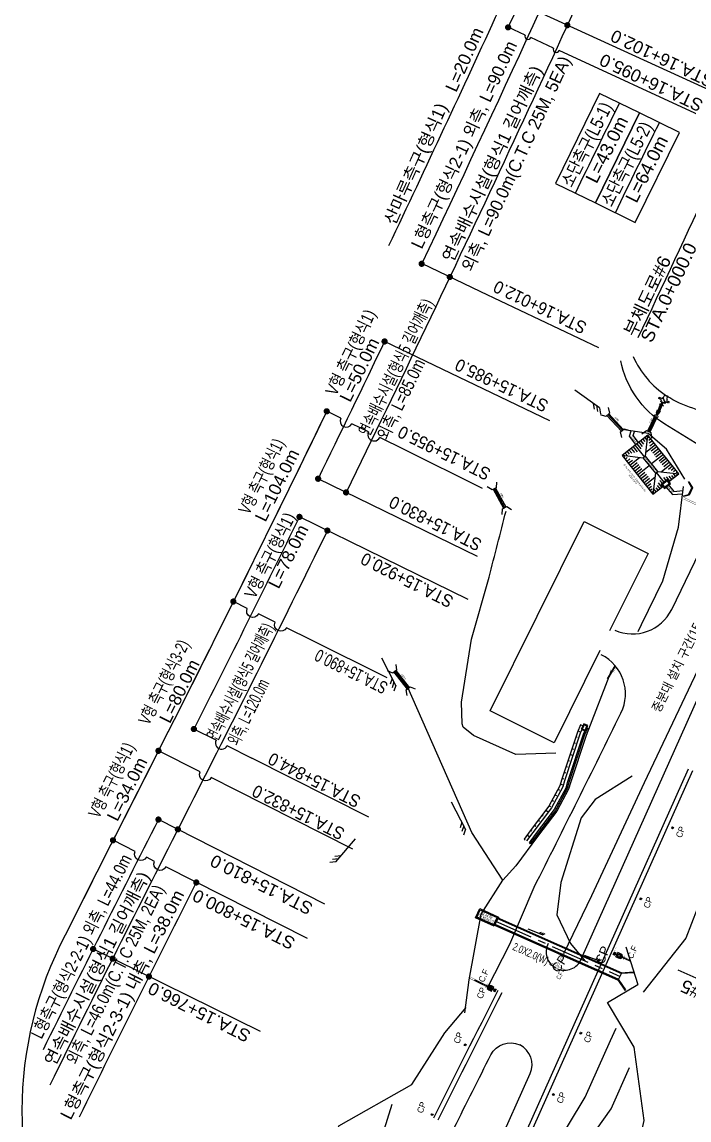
# Model space of a CAD drawing. Header units: millimetres. Extents: x 219390 to 221240, y 444648 to 450301.
# Drawn here: x 220434.7 to 220649.1, y 449002.2 to 449355.2 of the extents above; entities that cross this region are included whole.
import ezdxf
from ezdxf.enums import TextEntityAlignment as Align

# ---------------------------------------------------------------- set-up
doc = ezdxf.new("R2010")
doc.units = ezdxf.units.MM
for name, pattern in [('7', [20, 12.5, -2.5, 2.5, -2.5]), ('CONT', [0]), ('HIDDEN', [9.525, 6.35, -3.175])]:
    doc.linetypes.add(name, pattern=pattern)
for name, color, linetype in [('0.CC-DIMT 부체도로', 4, 'Continuous'), ('0.CC_DIML 부체도로', 1, 'Continuous'), ('[도면]U형 V형 측구', 4, 'Continuous'), ('[도면]노면측구', 5, 'Continuous'), ('[도면]배수구조물도수로+방수거+집수거', 30, 'Continuous'), ('[도면]산마루측구', 5, 'H-DICHB01'), ('[도면]선배수집수정', 4, 'Continuous'), ('[도면]소단측구', 5, 'Continuous'), ('[도면]수로암거', 30, 'Continuous'), ('[도면]연속배수시설', 152, 'Continuous'), ('[도면]제작집수정', 30, 'Continuous'), ('[도면]종배수관', 30, 'Continuous'), ('[도면]횡배수관', 30, 'Continuous'), ('CC-DIML_본선', 1, 'CONT'), ('CC-DIMT_본선', 3, 'CONT'), ('CD-BOXC-WALL', 4, 'Continuous'), ('CD-MISC-초기우수처리시설', 84, 'Continuous'), ('CD-SDLL-TYP7', 4, 'H-DICHL07'), ('CD-SDLV-TYP3-2', 4, 'H-DICHV032'), ('★비점오염설치점', 6, 'Continuous'), ('제목', 7, 'Continuous')]:
    doc.layers.add(name, color=color, linetype=linetype)
doc.layers.add('[도면]배수구조물 텍스트숨김', color=30, linetype='Continuous', plot=False)
doc.styles.add('Han_Romanstyle', font='Dotum.TTF')
doc.styles.get("Standard").update_dxf_attribs({"font": 'arial.ttf'})
doc.styles.add('돋움', font='Dotum.TTF')
doc.linetypes.add('E-WFLOW04', pattern='A,1.5,[32,kscals.shx,S=0.1,R=0,X=0,Y=0],0', length=1.5)
doc.linetypes.add('H-DICHB01', pattern='A,1e-05,[43,kscals.shx,S=0.1,R=0,X=0,Y=0],-0.666667,["B1",Standard,S=0.2,R=0,X=0,Y=-0.1],-0.383333', length=1.05001)
doc.linetypes.add('H-DICHB01R', pattern='A,1e-05,[43,kscals.shx,S=0.1,R=0,X=0,Y=0],-0.933333,["B1",Standard,S=0.2,R=180,X=0,Y=0.1],-0.116667', length=1.05001)
doc.linetypes.add('H-DICHD04', pattern='A,0.9,[32,kscals.shx,S=0.1,R=0,X=0,Y=0],-0.333333,["D4",Standard,S=0.2,R=0,X=0,Y=-0.1],-0.416667', length=1.65)
doc.linetypes.add('H-DICHL022', pattern='A,0.9,[32,kosdic.shx,S=0.1,R=0,X=0,Y=0],-0.333333,["L2-2",Standard,S=0.2,R=0,X=0,Y=-0.1],-0.816667', length=2.05)
doc.linetypes.add('H-DICHL023', pattern='A,0.9,[32,kosdic.shx,S=0.1,R=0,X=0,Y=0],-0.333333,["L2-3",Standard,S=0.2,R=0,X=0,Y=-0.1],-0.816667', length=2.05)
doc.linetypes.add('H-DICHL04', pattern='A,0.9,0,[32,KSCALS.SHX,S=0.1,R=0,X=0,Y=0],-0.333333,0,["L4",Standard,S=0.2,R=0,X=0,Y=-0.1],-0.416667', length=1.65)
doc.linetypes.add('H-DICHL05', pattern='A,0.9,[32,kscals.shx,S=0.1,R=0,X=0,Y=0],-0.333333,["L5",Standard,S=0.2,R=0,X=0,Y=-0.1],-0.416667', length=1.65)
doc.linetypes.add('H-DICHL05-1R', pattern='A,0.5,[32,kscals.shx,S=0.1,R=0,X=0,Y=0],-0.981691,["L5-1",Standard,S=0.2,R=180,X=0,Y=0.1],-0.1', length=1)
doc.linetypes.add('H-DICHL07', pattern='A,0.9,[32,kscals.shx,S=0.1,R=0,X=0,Y=0],-0.333333,["L7",Standard,S=0.2,R=0,X=0,Y=-0.1],-0.416667', length=1.65)
doc.linetypes.add('H-DICHL07R', pattern='A,0.9,0,[32,KSCALS.SHX,S=0.1,R=0,X=0,Y=0],-0.666667,0,["L7",Standard,S=0.2,R=180,X=0,Y=0.1],-0.083333', length=1.65)
doc.linetypes.add('H-DICHM08', pattern='A,0.9,[32,kosdic.shx,S=0.1,R=0,X=0,Y=0],-0.333333,["M8",Standard,S=0.2,R=0,X=0,Y=-0.1],-0.416667', length=1.65)
doc.linetypes.add('H-DICHS01', pattern='A,0.9,[32,kosdic.shx,S=0.1,R=0,X=0,Y=0],-0.35,["S1",Standard,S=0.2,R=0,X=0,Y=-0.1],-0.441746', length=1)
doc.linetypes.add('H-DICHS05', pattern='A,0.9,[32,kosdic.shx,S=0.1,R=0,X=0,Y=0],-0.35,["S5",Standard,S=0.2,R=0,X=0,Y=-0.1],-0.441746', length=1)
doc.linetypes.add('H-DICHU05', pattern='A,0.9,0,[32,KSCALS.SHX,S=0.1,R=0,X=0,Y=0],-0.333333,0,["U5",Standard,S=0.2,R=0,X=0,Y=-0.1],-0.416667', length=1.65)
doc.linetypes.add('H-DICHV01', pattern='A,0.9,[32,kscals.shx,S=0.1,R=360,X=0,Y=0],-0.333333,["V1",Standard,S=0.2,R=360,X=0,Y=-0.1],-0.416667', length=1.65)
doc.linetypes.add('H-DICHV01R', pattern='A,0.9,[32,kscals.shx,S=0.1,R=0,X=0,Y=0],-0.666667,["V1",Standard,S=0.2,R=180,X=0,Y=0.1],-0.083333', length=1.65)
doc.linetypes.add('H-DICHV032', pattern='A,0.9,[32,kosdic.shx,S=0.1,R=0,X=0,Y=0],-0.333333,["V3-2",Standard,S=0.2,R=0,X=0,Y=-0.1],-0.816667', length=2.05)

# ---------------------------------------------------------------- blocks, each defined once
blk = doc.blocks.new('A$C31C57068')
at = {"layer": '[도면]소단측구', "color": 4, "ltscale": 8}
blk.add_line((-0.661, -0.16), (0.813, 0.254), dxfattribs=at)
at = {"layer": '[도면]소단측구', "color": 4, "ltscale": 8, "flags": 128}
for points in [[(-0.469, -0.106), (-0.735, 0.044)], [(-0.276, -0.051), (-0.542, 0.098)], [(-0.661, -0.16), (-0.927, -0.01)]]:
    blk.add_lwpolyline(points, dxfattribs=at)
at = {"layer": '[도면]소단측구', "color": 4, "ltscale": 8}
blk.add_solid([(0.813, 0.254), (0.12, 0.06), (0.071, 0.233), (0.813, 0.254)], dxfattribs=at)
blk = doc.blocks.new('A$C4A554AB3')
at = {"layer": '[도면]선배수집수정', "color": 0, "const_width": 0.02}
blk.add_lwpolyline([(0.01, 0.01), (0.01, 0.7), (0.7, 0.7), (0.7, 0.01)], close=True, dxfattribs=at)
at = {"layer": '[도면]선배수집수정', "color": 0}
blk.add_lwpolyline([(0.13, 0.13), (0.13, 0.58), (0.58, 0.58), (0.58, 0.13)], close=True, dxfattribs=at)
blk = doc.blocks.new('A$C713B7148')
at = {"layer": 'CD-MISC-초기우수처리시설'}
for p, q in [((-7.95, 1.9), (-7.63, 1.9)), ((-7.95, 1.1), (-6.65, 1.1)), ((-7.95, 0.3), (-6.93, 0.3)), ((-7.2, 2.4), (-7.2, 1.9)), ((-6.4, 2.4), (-6.4, 1.5)), ((-5.6, 2.4), (-5.6, 1.1)), ((-4.8, 2.4), (-4.8, 0.7)), ((-4, 2.4), (-4, -1.55)), ((-3.2, 2.4), (-3.2, 0)), ((-2.4, 2.4), (-2.4, 0)), ((-1.6, 2.4), (-1.6, 0)), ((-0.8, 2.4), (-0.8, 0)), ((0, 2.4), (0, -2.4)), ((0.8, 2.4), (0.8, 0)), ((1.6, 2.4), (1.6, 0)), ((2.4, 2.4), (2.4, 0)), ((3.2, 2.4), (3.2, 0)), ((4, 2.4), (4, -1.55)), ((4.8, 2.4), (4.8, 0.7)), ((5.6, 2.4), (5.6, 1.1)), ((6.4, 2.4), (6.4, 1.5)), ((7.95, 1.1), (6.65, 1.1)), ((7.95, 0.3), (6.93, 0.3)), ((7.2, 2.4), (7.2, 1.9)), ((7.95, 1.9), (7.63, 1.9)), ((-7.95, -0.5), (-6.59, -0.5)), ((-7.95, -1.3), (-6.24, -1.3)), ((-7.15, -2.1), (-5.9, -2.1)), ((-7.15, -2.9), (-3.15, -2.9)), ((0, -8.2), (0, -3.4)), ((7.95, -2.9), (3.15, -2.9)), ((7.95, -2.1), (5.9, -2.1)), ((7.95, -1.3), (6.24, -1.3)), ((7.95, -0.5), (6.59, -0.5)), ((-7.95, -4.5), (-6.24, -4.5)), ((-7.95, -5.3), (-6.59, -5.3)), ((-7.95, -6.1), (-6.93, -6.1)), ((-7.95, -6.9), (-6.65, -6.9)), ((-7.15, -3.7), (-5.9, -3.7)), ((-5.6, -8.2), (-5.6, -6.9)), ((-4.8, -8.2), (-4.8, -6.5)), ((-4, -8.2), (-4, -4.25)), ((-3.2, -8.2), (-3.2, -5.8)), ((-2.4, -8.2), (-2.4, -5.8)), ((-1.6, -8.2), (-1.6, -5.8)), ((-0.8, -8.2), (-0.8, -5.8)), ((0.8, -8.2), (0.8, -5.8)), ((1.6, -8.2), (1.6, -5.8)), ((2.4, -8.2), (2.4, -5.8)), ((3.2, -8.2), (3.2, -5.8)), ((4, -8.2), (4, -4.25)), ((4.8, -8.2), (4.8, -6.5)), ((5.6, -8.2), (5.6, -6.9)), ((7.95, -3.7), (5.9, -3.7)), ((7.95, -4.5), (6.24, -4.5)), ((7.95, -5.3), (6.59, -5.3)), ((7.95, -6.9), (6.65, -6.9)), ((7.95, -6.1), (6.93, -6.1)), ((-7.95, -7.7), (-7.63, -7.7)), ((-7.2, -8.2), (-7.2, -7.7)), ((-6.4, -8.2), (-6.4, -7.3)), ((6.4, -8.2), (6.4, -7.3)), ((7.2, -8.2), (7.2, -7.7)), ((7.95, -7.7), (7.63, -7.7))]:
    blk.add_line(p, q, dxfattribs=at)
for points in [[(-7.95, 2.4), (-7.95, -1.65)], [(-7.95, -4.15), (-7.95, -8.2), (7.95, -8.2), (7.95, 2.4), (-7.95, 2.4)], [(-3.15, -2.4), (-7.95, 2.4)], [(3.15, -2.4), (7.95, 2.4)], [(-8.5, -1.9), (-8.5, -3.9), (-7.4, -3.9), (-7.4, -1.9), (-8.5, -1.9)], [(-3.15, -3.4), (-7.95, -8.2)], [(3.15, -3.4), (7.95, -8.2)]]:
    blk.add_lwpolyline(points, dxfattribs=at)
for points in [[(-8.75, -1.65), (-8.75, -4.15), (-7.15, -4.15), (-7.15, -1.65)], [(-3.15, -2.4), (-3.15, -3.4), (3.15, -3.4), (3.15, -2.4)]]:
    blk.add_lwpolyline(points, close=True, dxfattribs=at)
at = {"layer": 'CD-MISC-초기우수처리시설', "style": '돋움'}
blk.add_text('소규모저류지', height=0.7, dxfattribs=at).set_placement((0, -2.9), align=Align.MIDDLE_CENTER)
at = {"layer": '제목', "color": 1, "style": '돋움'}
for s, p in [('(유역면적 8,000 B:10.6 L:15.9, H1.6)', (-0.18, 3.45)), ('소규모저류지', (-0.18, 4.22))]:
    blk.add_text(s, height=0.5, dxfattribs=at).set_placement(p, align=Align.CENTER)
blk = doc.blocks.new('A$C14DC56A9')
at = {"layer": '[도면]배수구조물도수로+방수거+집수거', "color": 3}
for points in [[(0.75, 1.52), (0.44, 1.52), (0.44, 0.23), (0.09, 0.23), (0, 0.93), (0.02, 0.93), (0, 1.43), (0, 1.87), (0.44, 1.87), (0.75, 1.87)], [(0.75, 1.67), (0.29, 1.67), (0.29, 0.23)], [(0.44, 0.23), (0.56, 0)], [(0.75, 1.52), (1.06, 1.52), (1.06, 0.23), (1.41, 0.23), (1.51, 0.93), (1.49, 0.93), (1.51, 1.43), (1.51, 1.87), (1.06, 1.87), (0.75, 1.87)], [(0.75, 1.67), (1.21, 1.67), (1.21, 0.23)], [(1.06, 0.23), (0.95, 0)]]:
    blk.add_lwpolyline(points, dxfattribs=at)

msp = doc.modelspace()

# ---------------------------------------------------------------- linework, layer by layer
at = {"layer": '0.CC_DIML 부체도로', "color": 171}
msp.add_line((220645.53, 449050.5), (220677.49, 449036.22), dxfattribs=at)
at = {"layer": '0.CC_DIML 부체도로', "color": 171, "flags": 128}
msp.add_lwpolyline([(220679.34, 449354.34, -0.003977), (220632.67, 449253.6)], format="xyb", dxfattribs=at)
at = {"layer": '[도면]U형 V형 측구', "color": 4, "const_width": 0.02}
msp.add_lwpolyline([(220638.42, 449229.6), (220638.94, 449230.69), (220640.02, 449230.17), (220639.5, 449229.09)], close=True, dxfattribs=at)
at = {"layer": '[도면]U형 V형 측구', "color": 4}
msp.add_lwpolyline([(220638.62, 449229.67), (220639.01, 449230.49), (220639.82, 449230.1), (220639.43, 449229.29)], close=True, dxfattribs=at)
msp.add_lwpolyline([(220639.01, 449230.49), (220639.43, 449229.29)], dxfattribs=at)
at = {"layer": '[도면]U형 V형 측구', "color": 4, "linetype": 'H-DICHV01', "ltscale": 10, "flags": 128}
for points in [[(220647.81, 449208.19), (220641.87, 449217.89), (220636.01, 449222.84), (220628.33, 449224.07)], [(220632.73, 449159.18), (220633.8, 449161.51), (220640.75, 449175.55), (220645.78, 449192.79), (220647.3, 449205.82)], [(220577.1, 449036.64), (220578.41, 449047.19), (220582.33, 449068.32)], [(220622.89, 449039.93), (220632.71, 449045.69)]]:
    msp.add_lwpolyline(points, dxfattribs=at)
msp.add_lwpolyline([(220606.28, 449120.1), (220593.45, 449119.67), (220579.86, 449125.75), (220576.56, 449128.45), (220576.18, 449129.49), (220575.98, 449136.53), (220579.24, 449156.79), (220584.84, 449176.65, 0.00125), (220590.3, 449197.91)], format="xyb", dxfattribs=at)
at = {"layer": '[도면]U형 V형 측구', "color": 4, "linetype": 'H-DICHU05', "ltscale": 9, "flags": 128}
msp.add_lwpolyline([(220608.89, 449055.69), (220617.88, 449074.38), (220634.85, 449110.67), (220651.9, 449146.82), (220672.08, 449190.38)], dxfattribs=at)
at = {"layer": '[도면]U형 V형 측구', "color": 4, "linetype": 'H-DICHV01R', "ltscale": 10, "flags": 128}
for points in [[(220624.14, 449146.6), (220616.04, 449125.78), (220611.01, 449110.58), (220610.42, 449108.53), (220606.64, 449101.42), (220600.47, 449093.35), (220593.43, 449083.92), (220589.29, 449079.28)], [(220664.29, 449103.25), (220662.72, 449098.16), (220655.35, 449079.49), (220648.06, 449060.6), (220634.33, 449043.29)]]:
    msp.add_lwpolyline(points, dxfattribs=at)
at = {"layer": '[도면]U형 V형 측구', "color": 4, "linetype": 'H-DICHV01R', "ltscale": 5, "flags": 128}
msp.add_lwpolyline([(220628.78, 449057.88), (220632.71, 449045.69)], dxfattribs=at)
at = {"layer": '[도면]노면측구', "color": 4, "linetype": 'H-DICHL04', "ltscale": 10, "flags": 128}
msp.add_lwpolyline([(220660.83, 449213.86), (220641.3, 449225.92, -0.208336), (220627.19, 449246.27)], format="xyb", dxfattribs=at)
at = {"layer": '[도면]노면측구', "color": 4, "linetype": 'H-DICHD04', "ltscale": 10, "flags": 128}
for points in [[(220606.81, 449050.8, 0.414933), (220614.49, 449053.84), (220695.76, 449235.72, 0.449918), (220694.43, 449239.1)], [(220603.82, 449058.92, 0.406645), (220606.29, 449051.05)]]:
    msp.add_lwpolyline(points, format="xyb", dxfattribs=at)
at = {"layer": '[도면]노면측구', "color": 4, "linetype": 'H-DICHL022', "ltscale": 10, "flags": 128}
msp.add_lwpolyline([(220594.55, 448989.6), (220650.36, 449114.5)], dxfattribs=at)
at = {"layer": '[도면]노면측구', "color": 4, "linetype": 'H-DICHM08', "ltscale": 8, "elevation": 122.68, "flags": 128}
msp.add_lwpolyline([(220630.87, 449112.7), (220618.91, 449105.23), (220614.5, 449099.3), (220607.88, 449078.58), (220606.68, 449068.15), (220611.04, 449058.92), (220615.59, 449053.36)], dxfattribs=at)
at = {"layer": '[도면]노면측구', "color": 4, "linetype": 'H-DICHL022', "ltscale": 10, "flags": 128}
msp.add_lwpolyline([(220567.11, 449002.89, -0.001638), (220587.78, 449043.89, -0.001638)], format="xyb", dxfattribs=at)
at = {"layer": '[도면]노면측구', "color": 4, "linetype": 'H-DICHL023', "ltscale": 10, "flags": 128}
for points in [[(220573.64, 448999.62, -0.000939), (220585.44, 449023.13, -0.407313), (220594.7, 449026.29)], [(220587.25, 448992.86), (220598.08, 449017.12, 0.407247), (220594.7, 449026.29)]]:
    msp.add_lwpolyline(points, format="xyb", dxfattribs=at)
at = {"layer": '[도면]배수구조물도수로+방수거+집수거', "color": 4}
msp.add_line((220585.99, 449044.29), (220586.54, 449044.01), dxfattribs=at)
for points in [[(220640.4, 449233.06), (220638.7, 449229.38)], [(220640.63, 449232.95), (220638.93, 449229.27)], [(220640.85, 449232.84), (220639.15, 449229.15)], [(220640.98, 449231.67), (220639.62, 449232.32)], [(220640.7, 449234.58), (220641.41, 449232.58)]]:
    msp.add_lwpolyline(points, dxfattribs=at)
msp.add_lwpolyline([(220640.92, 449234.47), (220641.35, 449235.37), (220642.26, 449234.94), (220641.83, 449234.04), (220642.05, 449233.93), (220641.83, 449233.46), (220642.73, 449233.03), (220642.54, 449232.62), (220641.63, 449233.05), (220641.41, 449232.58), (220640.05, 449233.22), (220640.28, 449233.69), (220639.38, 449234.12), (220639.57, 449234.53), (220640.47, 449234.1), (220640.7, 449234.58)], close=True, dxfattribs=at)
at = {"layer": '[도면]배수구조물도수로+방수거+집수거', "color": 4, "const_width": 0.1}
for points in [[(220657.41, 449197.02), (220647.37, 449201.83)], [(220657.62, 449197.48), (220647.4, 449202.38)], [(220625.19, 449148.33), (220622.68, 449144.06)], [(220625.63, 449148.08), (220623.14, 449143.86)], [(220625.08, 449146.14), (220623.79, 449146.91)], [(220606.66, 449051.74), (220608.66, 449055.81)], [(220607.11, 449051.52), (220609.11, 449055.57)], [(220626.69, 449054.7), (220630.33, 449053.08)], [(220626.9, 449055.16), (220630.12, 449053.72)], [(220627.94, 449053.61), (220628.54, 449054.99)], [(220585.28, 449044.36), (220578.51, 449047.75)], [(220585.5, 449044.81), (220578.6, 449048.26)], [(220584.3, 449045.96), (220583.64, 449044.61)]]:
    msp.add_lwpolyline(points, dxfattribs=at)
at = {"layer": '[도면]배수구조물도수로+방수거+집수거', "color": 4, "linetype": 'HIDDEN'}
for points in [[(220625.41, 449148.2), (220622.91, 449143.96)], [(220625.94, 449055.3), (220625.38, 449055.56)], [(220626.79, 449054.93), (220630.22, 449053.4)], [(220585.93, 449044.32), (220578.56, 449048)]]:
    msp.add_lwpolyline(points, dxfattribs=at)
at = {"layer": '[도면]배수구조물도수로+방수거+집수거', "color": 4, "const_width": 0.1, "flags": 128}
for points in [[(220626.04, 449055.51), (220625.47, 449055.76)], [(220625.85, 449055.1), (220625.29, 449055.35)], [(220585.89, 449044.08), (220586.45, 449043.81)], [(220586.08, 449044.49), (220586.63, 449044.22)]]:
    msp.add_lwpolyline(points, dxfattribs=at)
at = {"layer": '[도면]배수구조물도수로+방수거+집수거', "color": 4, "const_width": 0.1}
msp.add_lwpolyline([(220609.13, 449050.52), (220604.64, 449052.73), (220604.31, 449052.06), (220608.8, 449049.85)], close=True, dxfattribs=at)
at = {"layer": '[도면]산마루측구', "color": 4, "linetype": 'H-DICHB01R', "ltscale": 10, "flags": 128}
msp.add_lwpolyline([(220631.13, 449247.64, 0.138891), (220641.96, 449234.93)], format="xyb", dxfattribs=at)
at = {"layer": '[도면]산마루측구', "color": 4, "ltscale": 10, "flags": 128}
msp.add_lwpolyline([(220669.78, 449226.7), (220659.42, 449227.39), (220650.38, 449231.01, -0.076287), (220641.96, 449234.93, -0.076287)], format="xyb", dxfattribs=at)
for points in [[(220536.11, 448998.38), (220536.52, 449000.35), (220559.98, 449013.58), (220570.66, 449030.22), (220577.47, 449038.3)], [(220599.74, 448941.96), (220610.2, 448942.9), (220617.38, 448950.33), (220620.31, 448957.49), (220625.79, 448974.91), (220630.01, 448981.15), (220634.7, 449001.99), (220631.51, 449025.54), (220622.89, 449039.93)]]:
    msp.add_lwpolyline(points, dxfattribs=at)
at = {"layer": '[도면]선배수집수정', "color": 4}
for points in [[(220643.54, 449095.98), (220644.13, 449096.17)], [(220633.34, 449073.15), (220633.93, 449073.35)], [(220614.05, 449029.98), (220614.64, 449030.18)], [(220576.85, 449026.24), (220577.44, 449026.41)], [(220605.24, 449010.26), (220605.83, 449010.45)], [(220566.29, 449003.8), (220566.89, 449003.97)]]:
    msp.add_lwpolyline(points, dxfattribs=at)
at = {"layer": '[도면]소단측구', "color": 4, "linetype": 'H-DICHL05-1R', "ltscale": 10, "flags": 128}
msp.add_lwpolyline([(220602.39, 448985.88), (220605.36, 448992.22), (220615.73, 449009.49), (220623.89, 449027.75), (220625.66, 449031.7)], dxfattribs=at)
at = {"layer": '[도면]소단측구', "color": 4, "linetype": 'H-DICHL05', "ltscale": 10, "flags": 128}
msp.add_lwpolyline([(220598.91, 448970.8), (220608.04, 448982.42), (220608.51, 448983.15), (220612.3, 448989.12), (220624.05, 449005.78), (220629.97, 449019.03)], dxfattribs=at)
at = {"layer": '[도면]소단측구', "color": 4, "linetype": 'H-DICHL05', "ltscale": 8, "flags": 128}
msp.add_lwpolyline([(220549.2, 448992.84), (220553.75, 449007.31)], dxfattribs=at)
at = {"layer": '[도면]수로암거', "color": 4}
for p, q in [((220586.32, 449064.95), (220587.46, 449067.29)), ((220626.37, 449047.16), (220627.51, 449049.5))]:
    msp.add_line(p, q, dxfattribs=at)
at = {"layer": '[도면]수로암거', "color": 4, "flags": 128}
for points in [[(220587.31, 449067.02), (220627.38, 449049.23)], [(220587.44, 449067.29), (220627.51, 449049.5)], [(220586.39, 449064.92), (220626.37, 449047.16)], [(220586.5, 449065.2), (220626.5, 449047.43)]]:
    msp.add_lwpolyline(points, dxfattribs=at)
at = {"layer": '[도면]수로암거', "color": 4, "linetype": 'Continuous', "flags": 128}
for points in [[(220627.38, 449049.23), (220627.36, 449049.53), (220631.22, 449049.8), (220631.25, 449049.5), (220627.38, 449049.23)], [(220626.5, 449047.43), (220626.25, 449047.26), (220628.52, 449043.9), (220628.77, 449044.06), (220626.5, 449047.43)]]:
    msp.add_lwpolyline(points, dxfattribs=at)
at = {"layer": '[도면]연속배수시설', "color": 4, "linetype": 'H-DICHS05', "ltscale": 10}
for points in [[(220625.25, 449159.68, 0.405594), (220643.55, 449166.34), (220656.85, 449193.85), (220662.31, 449202.36, 0.000811), (220672.07, 449222.82)], [(220599.37, 449077.06, 0.002237), (220627.25, 449133.02, 0.413292), (220620.91, 449151.74)]]:
    msp.add_lwpolyline(points, format="xyb", dxfattribs=at)
for points in [[(220620.46, 449153.08), (220605.76, 449123.44), (220585.18, 449133.72), (220615.37, 449194.57), (220635.97, 449184.35), (220623.6, 449159.41)], [(220584.35, 449044.64), (220591.48, 449058.68), (220599.36, 449077.03)]]:
    msp.add_lwpolyline(points, dxfattribs=at)
at = {"layer": '[도면]연속배수시설', "color": 4, "linetype": 'H-DICHS01', "ltscale": 10, "flags": 128}
msp.add_lwpolyline([(220593.18, 448990.21), (220644.91, 449105.98), (220648.99, 449115.11)], dxfattribs=at)
msp.add_lwpolyline([(220568.45, 449002.22, -0.001638), (220589.11, 449043.21, -0.001638)], format="xyb", dxfattribs=at)
at = {"layer": '[도면]제작집수정', "color": 4, "linetype": 'HIDDEN', "ltscale": 0.5}
for p, q in [((220625.2, 449055.17), (220625.14, 449056.13)), ((220586.74, 449044.39), (220586.76, 449043.43))]:
    msp.add_line(p, q, dxfattribs=at)
at = {"layer": '[도면]제작집수정', "color": 4, "const_width": 0.1}
for points in [[(220637.56, 449228.15), (220637.99, 449229.05), (220639.35, 449228.41), (220638.92, 449227.51)], [(220637.76, 449228.22), (220638.06, 449228.85), (220639.15, 449228.34), (220638.85, 449227.71)]]:
    msp.add_lwpolyline(points, close=True, dxfattribs=at)
msp.add_lwpolyline([(220638.06, 449228.85), (220638.85, 449227.71)], dxfattribs=at)
at = {"layer": '[도면]제작집수정', "color": 4, "const_width": 0.02, "flags": 128}
for points in [[(220625.08, 449056.29), (220625.71, 449056), (220625.26, 449055.01), (220624.63, 449055.29)], [(220586.81, 449043.27), (220586.2, 449043.57), (220586.68, 449044.55), (220587.3, 449044.24)]]:
    msp.add_lwpolyline(points, close=True, dxfattribs=at)
at = {"layer": '[도면]제작집수정', "color": 4}
for points in [[(220625.2, 449055.17), (220624.79, 449055.35), (220625.14, 449056.13), (220625.55, 449055.94)], [(220586.74, 449044.39), (220587.14, 449044.19), (220586.76, 449043.43), (220586.36, 449043.63)]]:
    msp.add_lwpolyline(points, close=True, dxfattribs=at)
at = {"layer": '[도면]종배수관', "color": 4, "elevation": 111.34}
for points in [[(220623.11, 449231.21), (220623.52, 449229.44), (220622.38, 449228.39), (220620.65, 449228.93)], [(220622.73, 449228.71), (220627.42, 449223.64)], [(220623.02, 449228.98), (220627.71, 449223.91)], [(220623.32, 449229.25), (220628, 449224.18)], [(220627.55, 449221.61), (220627.14, 449223.38), (220628.28, 449224.43), (220630.01, 449223.89)]]:
    msp.add_lwpolyline(points, dxfattribs=at)
at = {"layer": '[도면]종배수관', "color": 4}
for points in [[(220638.14, 449228.54), (220635.82, 449223.67)], [(220638.8, 449229.59), (220638.44, 449228.83)], [(220639.03, 449229.48), (220638.67, 449228.73)], [(220639.25, 449229.37), (220638.89, 449228.62)], [(220638.5, 449228.37), (220636.18, 449223.5)], [(220638.86, 449228.2), (220636.54, 449223.33)], [(220634, 449222.79), (220635.49, 449223.83), (220636.89, 449223.16), (220637.02, 449221.35)], [(220587.2, 449207.29), (220587.16, 449205.47), (220585.8, 449204.74), (220584.25, 449205.7)], [(220586.21, 449204.96), (220589.49, 449198.88)], [(220586.57, 449205.15), (220589.84, 449199.07)], [(220586.92, 449205.34), (220590.19, 449199.26)], [(220589.11, 449196.89), (220589.16, 449198.71), (220590.52, 449199.44), (220592.06, 449198.48)], [(220554.86, 449148.62), (220555.12, 449146.83), (220553.9, 449145.87), (220552.22, 449146.56)], [(220554.27, 449146.17), (220558.52, 449140.72)], [(220554.59, 449146.41), (220558.84, 449140.97)], [(220554.91, 449146.66), (220559.15, 449141.21)], [(220558.49, 449138.69), (220558.23, 449140.49), (220559.45, 449141.44), (220561.13, 449140.76)]]:
    msp.add_lwpolyline(points, dxfattribs=at)
at = {"layer": '[도면]횡배수관', "color": 4, "linetype": 'Continuous', "flags": 128}
msp.add_lwpolyline([(220649, 449203.23), (220649.98, 449205.43), (220648.9, 449207.32), (220649.1, 449207.36), (220650.21, 449205.45), (220649.15, 449203.08), (220647.49, 449202.62), (220647.42, 449202.81)], close=True, dxfattribs=at)
at = {"layer": '[도면]횡배수관', "color": 4, "linetype": '7', "flags": 128}
msp.add_lwpolyline([(220586.89, 449066.12), (220626.94, 449048.33)], dxfattribs=at)
at = {"layer": 'CC-DIML_본선'}
for p, q in [((220658.18, 449332.05), (220594.56, 449361.23)), ((220596.45, 449350.99), (220591, 449353.5)), ((220605.54, 449346.81), (220598.27, 449350.16)), ((220653.79, 449324.6), (220607.35, 449345.97)), ((220604.41, 449227), (220551.27, 449252.48)), ((220537.17, 449227.81), (220532.69, 449230.03)), ((220546.12, 449223.37), (220540.75, 449226.03)), ((220557.77, 449217.59), (220549.71, 449221.59)), ((220582.74, 449205.2), (220557.33, 449217.81)), ((220581.09, 449183.34), (220529.91, 449208.33)), ((220578.12, 449169.49), (220523.92, 449196.08)), ((220507.16, 449166.64), (220502.68, 449168.86)), ((220516.11, 449162.19), (220510.74, 449164.86)), ((220527.76, 449156.41), (220519.7, 449160.41)), ((220552.11, 449144.31), (220527.32, 449156.62)), ((220497.13, 449124.26), (220489.98, 449127.86)), ((220491.99, 449114.1), (220478.61, 449120.87)), ((220508.73, 449118.41), (220500.7, 449122.46)), ((220546.23, 449099.49), (220508.61, 449118.47)), ((220503.59, 449108.22), (220495.56, 449112.29)), ((220541.05, 449089.25), (220503.59, 449108.22)), ((220532.09, 449071.6), (220478.6, 449098.78)), ((220471.14, 449088.49), (220464, 449092.1)), ((220477.38, 449085.32), (220474.71, 449086.68)), ((220526.46, 449060.49), (220480.95, 449083.52)), ((220511.41, 449030.58), (220457.27, 449057.31))]:
    msp.add_line(p, q, dxfattribs=at)
at = {"layer": 'CC-DIML_본선', "flags": 128}
for points in [[(220654.06, 449451.89), (220638.67, 449417.45, -0.008518), (220538.9, 449203.94, -0.008518)], [(220633.65, 449430.76, -0.006106), (220563.2, 449277.49, -0.003228)], [(220594.56, 449361.23, -0.000308), (220591, 449353.5, -0.000308)], [(220587.94, 449358.96, -0.003028), (220552.57, 449283.23)], [(220612.62, 449300.15, -0.002786), (220626.76, 449329.07, -0.00267)], [(220625.45, 449293.87, -0.002786), (220639.6, 449322.8, -0.00267)], [(220551.27, 449252.48, -0.001775), (220529.91, 449208.33, -0.001775)], [(220532.69, 449230.03, -0.004945), (220471.97, 449107.8, 0.001823), (220448.64, 449061.57)], [(220532.51, 449229.68, -0.004945), (220472.15, 449108.15, 0.001823), (220448.69, 449061.67, 0.001823)], [(220523.92, 449196.08, -0.002758), (220489.98, 449127.86)], [(220532.9, 449191.68, -0.003701), (220487.12, 449100.09, 0.003422), (220443.72, 449013.4)], [(220478.6, 449098.78, 0.002919), (220441.52, 449024.76)], [(220490.77, 449078.55, 0.00298), (220453.16, 449003.13)]]:
    msp.add_lwpolyline(points, format="xyb", dxfattribs=at)
at = {"layer": 'CC-DIML_본선'}
for points in [[(220591.47, 449353.59, 1, 1, -1), (220590.5, 449353.34, 1, 1, -1)], [(220610.49, 449354.27, 1, 1, -1), (220609.52, 449354.02, 1, 1, -1)], [(220563.67, 449277.58, 1, 1, -1), (220562.7, 449277.32, 1, 1, -1)], [(220572.72, 449273.33, 1, 1, -1), (220571.75, 449273.07, 1, 1, -1)], [(220551.76, 449252.61, 1, 1, -1), (220550.79, 449252.35, 1, 1, -1)], [(220533.17, 449230.16, 1, 1, -1), (220532.2, 449229.9, 1, 1, -1)], [(220530.4, 449208.46, 1, 1, -1), (220529.43, 449208.2, 1, 1, -1)], [(220539.38, 449204.07, 1, 1, -1), (220538.42, 449203.81, 1, 1, -1)], [(220524.4, 449196.21, 1, 1, -1), (220523.44, 449195.95, 1, 1, -1)], [(220533.38, 449191.8, 1, 1, -1), (220532.42, 449191.55, 1, 1, -1)], [(220503.16, 449168.99, 1, 1, -1), (220502.2, 449168.74, 1, 1, -1)], [(220490.47, 449127.99, 1, 1, -1), (220489.5, 449127.74, 1, 1, -1)], [(220479.09, 449121, 1, 1, -1), (220478.12, 449120.74, 1, 1, -1)], [(220479.08, 449098.91, 1, 1, -1), (220478.12, 449098.65, 1, 1, -1)], [(220485.32, 449095.74, 1, 1, -1), (220484.36, 449095.48, 1, 1, -1)], [(220464.48, 449092.23, 1, 1, -1), (220463.52, 449091.97, 1, 1, -1)], [(220491.25, 449078.68, 1, 1, -1), (220490.28, 449078.42, 1, 1, -1)], [(220458.09, 449057.27, 1, 1, -1), (220457.13, 449057.02, 1, 1, -1)], [(220464.37, 449054.17, 1, 1, -1), (220463.4, 449053.92, 1, 1, -1)], [(220476.03, 449048.42, 1, 1, -1), (220475.06, 449048.16, 1, 1, -1)]]:
    msp.add_lwpolyline(points, format="xyseb", close=True, dxfattribs=at)
at = {"layer": 'CC-DIML_본선', "flags": 128}
for points in [[(220606.2, 449303.28), (220619.03, 449297.01), (220633.18, 449325.94), (220620.35, 449332.21)], [(220619.03, 449297.01), (220631.86, 449290.74), (220646.01, 449319.67), (220633.18, 449325.94)]]:
    msp.add_lwpolyline(points, close=True, dxfattribs=at)
at = {"layer": 'CC-DIML_본선'}
for points in [[(220582.18, 449268.48), (220563.2, 449277.49)], [(220620.12, 449250.48), (220582.18, 449268.48)]]:
    msp.add_lwpolyline(points, dxfattribs=at)
for points in [[(220537.17, 449227.81, 1), (220540.75, 449226.03, 1)], [(220546.12, 449223.37, 1), (220549.71, 449221.59, 1)], [(220510.74, 449164.86, -1), (220507.16, 449166.64, -1)], [(220519.7, 449160.41, -1), (220516.11, 449162.19, -1)], [(220497.13, 449124.26, 1), (220500.7, 449122.46, 1)], [(220495.56, 449112.29, -1), (220491.99, 449114.1, -1)], [(220474.71, 449086.68, -1), (220471.14, 449088.49, -1)], [(220480.95, 449083.52, -1), (220477.38, 449085.32, -1)]]:
    msp.add_lwpolyline(points, format="xyb", dxfattribs=at)
for centre, radius, start, end in [((220597.36, 449350.57), 1, 155.2849, 335.2849), ((220606.45, 449346.39), 1, 155.2849, 335.2849), ((220555.52, 449005.31), 120.78, 152.2348, 263.4337)]:
    msp.add_arc(centre, radius, start, end, dxfattribs=at)
at = {"layer": 'CD-BOXC-WALL', "color": 4}
for points in [[(220587.87, 449067.43), (220586.52, 449064.53), (220580.5, 449067.22), (220581.84, 449070.13)], [(220587.47, 449067.28), (220586.37, 449064.92), (220580.89, 449067.37), (220581.99, 449069.73)]]:
    msp.add_lwpolyline(points, close=True, dxfattribs=at)
at = {"layer": 'CD-MISC-초기우수처리시설', "color": 4}
for p, q in [((220613.45, 449127.34), (220613.9, 449127.13)), ((220615.17, 449128.76), (220614.26, 449129.17)), ((220615.73, 449126.32), (220615.51, 449126.43)), ((220616.09, 449128.36), (220616.54, 449128.15)), ((220612.11, 449123.46), (220612.59, 449123.31)), ((220612.74, 449125.36), (220613.22, 449125.21)), ((220614.46, 449122.59), (220614.22, 449122.67)), ((220615.08, 449124.49), (220614.85, 449124.56)), ((220611.81, 449119.35), (220610.86, 449119.67)), ((220611.49, 449121.57), (220611.96, 449121.41)), ((220613.83, 449120.69), (220613.59, 449120.77)), ((220609.6, 449115.87), (220610.08, 449115.71)), ((220610.23, 449117.77), (220610.71, 449117.61)), ((220612.57, 449116.89), (220612.34, 449116.97)), ((220612.73, 449118.95), (220613.2, 449118.79)), ((220608.35, 449112.07), (220608.82, 449111.91)), ((220608.98, 449113.97), (220609.45, 449113.81)), ((220611.32, 449113.09), (220611.08, 449113.17)), ((220611.95, 449114.99), (220611.71, 449115.07)), ((220607.01, 449108.5), (220607.45, 449108.27)), ((220608.72, 449109.84), (220607.76, 449110.12)), ((220609.64, 449109.43), (220610.12, 449109.3)), ((220610.69, 449111.19), (220610.45, 449111.27)), ((220605.13, 449104.97), (220605.57, 449104.73)), ((220606.07, 449106.73), (220606.51, 449106.5)), ((220608.31, 449105.63), (220608.09, 449105.74)), ((220609.25, 449107.39), (220609.03, 449107.51)), ((220603.9, 449101.12), (220603.1, 449101.73)), ((220604.19, 449103.2), (220604.63, 449102.97)), ((220606.43, 449102.09), (220606.21, 449102.21)), ((220607.37, 449103.86), (220607.15, 449103.98)), ((220600.67, 449098.55), (220601.07, 449098.25)), ((220601.89, 449100.14), (220602.29, 449099.84)), ((220604.02, 449098.81), (220603.82, 449098.96)), ((220604.84, 449100.7), (220605.23, 449100.4)), ((220598.24, 449095.37), (220598.64, 449095.07)), ((220599.46, 449096.96), (220599.86, 449096.66)), ((220601.59, 449095.63), (220601.39, 449095.78)), ((220602.8, 449097.22), (220602.6, 449097.37)), ((220596.1, 449092.5), (220596.5, 449092.21)), ((220597.84, 449093.17), (220597.04, 449093.76)), ((220598.1, 449091.01), (220597.9, 449091.16)), ((220598.77, 449092.75), (220599.18, 449092.45)), ((220600.37, 449094.04), (220600.18, 449094.19))]:
    msp.add_line(p, q, dxfattribs=at)
for points in [[(220632.07, 449219.32), (220630.01, 449222.04), (220630.55, 449223.71)], [(220632.86, 449219.94), (220631.12, 449222.23), (220631.55, 449223.55)], [(220641.58, 449205.86), (220643.77, 449203.24), (220647.03, 449203.53)], [(220642.37, 449206.49), (220644.2, 449204.29), (220647.15, 449204.54)], [(220614.26, 449129.17), (220613.24, 449126.86), (220608.15, 449111.47), (220607.62, 449109.66), (220604.11, 449103.05), (220598.08, 449095.16), (220596.1, 449092.5)], [(220615.17, 449128.76), (220614.17, 449126.5), (220609.1, 449111.17), (220608.55, 449109.28), (220604.96, 449102.51), (220598.88, 449094.56), (220596.9, 449091.91)], [(220616.09, 449128.36), (220615.1, 449126.14), (220610.06, 449110.87), (220609.49, 449108.9), (220605.8, 449101.96), (220599.68, 449093.95), (220597.7, 449091.31)], [(220616.54, 449128.15), (220615.57, 449125.96), (220610.54, 449110.72), (220609.95, 449108.71), (220606.22, 449101.69), (220600.07, 449093.65), (220598.1, 449091.01)], [(220614.82, 449127.97), (220615.73, 449127.56), (220616.3, 449128.84), (220615.39, 449129.25), (220614.82, 449127.97)]]:
    msp.add_lwpolyline(points, dxfattribs=at)
msp.add_lwpolyline([(220614.49, 449127.84), (220615.86, 449127.23), (220616.63, 449128.97), (220615.26, 449129.58)], close=True, dxfattribs=at)
at = {"layer": 'CD-SDLV-TYP3-2', "color": 4, "linetype": 'H-DICHV032', "ltscale": 9.5, "flags": 128}
msp.add_lwpolyline([(220582.33, 449068.32), (220589.29, 449079.28), (220579.32, 449094.66), (220558.84, 449140.97)], dxfattribs=at)

# ---------------------------------------------------------------- block references
at = {"layer": '[도면]배수구조물도수로+방수거+집수거', "color": 4, "xscale": -1}
for p, rotation in [((220627.96, 449055.22), 65.74687405813597), ((220583.98, 449044.45), 243.4334257215108)]:
    msp.add_blockref('A$C14DC56A9', p, dxfattribs=dict(at, rotation=rotation))
at = {"layer": '[도면]선배수집수정', "color": 4}
for p, rotation in [((220644.02, 449095.62), 65.92344414953575), ((220633.82, 449072.8), 65.92344414953575), ((220614.53, 449029.62), 65.92344414953575), ((220577.31, 449025.86), 63.4334257372215), ((220605.71, 449009.9), 65.92344414953575), ((220566.75, 449003.42), 63.4334257372215)]:
    msp.add_blockref('A$C4A554AB3', p, dxfattribs=dict(at, rotation=rotation))
at = {"layer": '[도면]소단측구', "color": 4, "linetype": 'E-WFLOW04', "ltscale": 9}
for p, xscale, yscale, zscale, rotation in [((220616.92, 449233.75), 6.399999999891237, 6.399999999891237, 6.399999999891237, 128.9558197700144), ((220553.01, 449145.83), 6.399999999891237, 6.399999999891237, 6.399999999891237, 101.3679159085695), ((220575.45, 449099.58), 6.399999999891237, 6.399999999891237, 6.399999999891237, 101.3679159085695), ((220538.55, 449088.35), 6.399999999891237, 6.399999999891237, 6.399999999891237, 34.07783725113342), ((220599.96, 449062.44), -3.199999999916525, 3.199999999916524, 3.199999999916525, 354.9132546413346), ((220618.07, 449054.04), -3.199999999916525, 3.199999999916524, 3.199999999916525, 354.9132546413346)]:
    msp.add_blockref('A$C31C57068', p, dxfattribs=dict(at, xscale=xscale, yscale=yscale, zscale=zscale, rotation=rotation))
at = {"layer": '★비점오염설치점', "color": 4, "rotation": 128.5595613555716}
msp.add_blockref('A$C713B7148', (220634.45, 449211.05), dxfattribs=at)

# ---------------------------------------------------------------- texts
at = {"layer": '0.CC-DIMT 부체도로'}
for s, rotation, p in [('STA.0+000.0', 64.7765, (220638.28, 449251.23, 138.03)), ('부체도로#6', 64.7765, (220632.87, 449253.18, -127.94)), ('부체도로#5', 155.3747, (220673.3, 449037.14, -125))]:
    msp.add_text(s, height=4.2, rotation=rotation, dxfattribs=at).set_placement(p, align=Align.BOTTOM_LEFT)
at = {"layer": '[도면]U형 V형 측구', "color": 4, "linetype": 'ByBlock', "style": '돋움'}
for s, p in [('깎기부', (220639.28, 449230)), ('4-4', (220639.16, 449229.75))]:
    msp.add_text(s, height=0.2, rotation=334.5183, dxfattribs=at).set_placement(p, align=Align.MIDDLE_CENTER)
at = {"layer": '[도면]배수구조물 텍스트숨김', "color": 4, "style": '돋움', "width": 0.7}
msp.add_text('2.0X2.0(W)', height=2.5, rotation=336.0505, dxfattribs=at).set_placement((220597.74, 449054.51, 48), align=Align.CENTER)
at = {"layer": '[도면]배수구조물도수로+방수거+집수거', "color": 4, "style": '돋움'}
for s, rotation, p in [('300×250', 64.5796, (220639.44, 449231.53)), ('도수로', 334.5796, (220641.11, 449233.69)), ('상부', 334.5796, (220640.99, 449233.44))]:
    msp.add_text(s, height=0.2, rotation=rotation, dxfattribs=at).set_placement(p, align=Align.MIDDLE_CENTER)
at = {"layer": '[도면]배수구조물도수로+방수거+집수거', "color": 4, "linetype": 'HIDDEN', "ltscale": 0.01, "style": '돋움'}
msp.add_text('500×350', height=0.2, rotation=60.7797, dxfattribs=at).set_placement((220625.39, 449147.03), align=Align.MIDDLE_CENTER)
at = {"layer": '[도면]배수구조물도수로+방수거+집수거', "color": 4, "linetype": 'ByBlock', "style": '돋움'}
msp.add_text('5000×750', height=0.2, rotation=333.7761, dxfattribs=at).set_placement((220606.72, 449051.29), align=Align.MIDDLE_CENTER)
at = {"layer": '[도면]배수구조물도수로+방수거+집수거', "color": 4, "ltscale": 20, "style": 'Han_Romanstyle', "width": 0.6}
msp.add_text('C.F', height=1.5, rotation=63.7761, dxfattribs=at).set_placement((220607.7, 449047.18, 171))
at = {"layer": '[도면]선배수집수정', "color": 4, "linetype": 'ByBlock', "style": '돋움', "width": 0.4}
for rotation, p in [(65.9234, (220643.84, 449096.09)), (65.9234, (220633.64, 449073.27)), (65.9234, (220614.35, 449030.1)), (63.4334, (220577.15, 449026.34)), (65.9234, (220605.54, 449010.37)), (63.4334, (220566.6, 449003.9))]:
    msp.add_text('선배수-노측', height=0.2, rotation=rotation, dxfattribs=at).set_placement(p, align=Align.MIDDLE_CENTER)
at = {"layer": '[도면]선배수집수정', "color": 4, "ltscale": 20, "style": 'Han_Romanstyle'}
for s, rotation, p in [('CP', 68.9477, (220646.65, 449092.71)), ('CP', 68.9477, (220636.25, 449070.04)), ('C.F', 65.7216, (220630.97, 449053.79, 301)), ('C.F', 65.7216, (220583.15, 449046.25, 301)), ('CP', 68.9477, (220582.66, 449040.94)), ('CP', 68.9477, (220575.24, 449026.54)), ('CP', 68.9477, (220617.06, 449026.79)), ('CP', 68.9477, (220608.33, 449007.29)), ('CP', 68.9477, (220563.43, 449004.15))]:
    msp.add_text(s, height=2, rotation=rotation, dxfattribs=at).set_placement(p)
at = {"layer": '[도면]제작집수정', "color": 4, "linetype": 'ByBlock', "style": '돋움'}
for s, p in [('깎기부', (220638.51, 449228.39, 109)), ('2', (220638.39, 449228.14, 109))]:
    msp.add_text(s, height=0.2, rotation=334.5183, dxfattribs=at).set_placement(p, align=Align.MIDDLE_CENTER)
for s, rotation, width, p in [('선배수0.45-횡0.45', 65.7469, 0.4, (220625.17, 449055.65)), ('쌓기-1-1-1-0', 67.8394, 0.8, (220625.48, 449057.07)), ('선배수0.45-횡0.45', 243.4334, 0.4, (220586.75, 449043.91))]:
    msp.add_text(s, height=0.2, rotation=rotation, dxfattribs=dict(at, width=width)).set_placement(p, align=Align.MIDDLE_CENTER)
at = {"layer": '[도면]종배수관', "color": 4, "style": '돋움'}
for s, rotation, p in [('D800', 132.7308, (220626.11, 449227.69, 111.34)), ('D800', 64.5183, (220637.08, 449226.87, 109)), ('D800', 118.2962, (220589.23, 449203.13)), ('D1200', 127.9713, (220557.56, 449144.86))]:
    msp.add_text(s, height=0.5, rotation=rotation, dxfattribs=at).set_placement(p, align=Align.CENTER)
at = {"layer": '[도면]횡배수관', "color": 4, "linetype": 'Continuous'}
for rotation, p in [(67.0782, (220623.54, 449054.27)), (56.3729, (220609.53, 449051.16))]:
    msp.add_text('CP', height=3, rotation=rotation, dxfattribs=at).set_placement(p, align=Align.BOTTOM_CENTER)
at = {"layer": 'CC-DIMT_본선', "color": 6}
for s, p in [('L=20.0m', (220579.85, 449341.84, -17)), ('산마루측구(형식1)', (220564.17, 449308.31, -17))]:
    msp.add_text(s, height=4, rotation=65.9234, dxfattribs=at).set_placement(p, align=Align.BOTTOM_CENTER)
at = {"layer": 'CC-DIMT_본선'}
for s, rotation, p in [('STA.16+102.0', 154.6157, (220625.19, 449352.89)), ('STA.15+810.0', 153.202, (220496.6, 449087.68)), ('STA.15+800.0', 153.202, (220490.93, 449076.51)), ('STA.15+766.0', 153.202, (220476.61, 449046.7))]:
    msp.add_text(s, height=4, rotation=rotation, dxfattribs=at).set_placement(p, align=Align.RIGHT)
for s, rotation, width, p in [('L형측구(형식2-1) 외측, L=90.0m   ', 65.0184, 0.95, (220580.61, 449316.41)), ('외측, L=90.0m(C.T.C 25M, 5EA)', 65.0184, 0.95, (220596.43, 449308.29)), ('연속배수시설(형식5 길어깨측)', 64.1898, 0.7, (220557.78, 449242.82)), ('V형 측구(형식1)', 64.2682, 0.8, (220543.23, 449247.59)), ('외측, L=85.0m', 64.1898, 0.8, (220559.43, 449232.5)), ('V형 측구(형식1)', 63.8682, 0.7, (220514.56, 449207.73)), ('V형 측구(형식1)', 63.6659, 0.8, (220517.27, 449182.28)), ('연속배수시설(형식5 길어깨측)', 63.455, 0.6, (220507.68, 449141.65)), ('V형 측구(형식3-2)', 63.455, 0.7, (220483.19, 449141.52)), ('외측, L=120.0m', 63.455, 0.6, (220510.35, 449131.88)), ('V형 측구(형식1)', 63.455, 0.7, (220466.36, 449110.02)), ('L형측구(형식2-2-1) 외측, L=44.0m', 63.455, 0.8, (220456.67, 449056.58)), ('외측, L=46.0m(C.T.C 25M, 2EA)', 63.455, 0.8, (220467.57, 449047.51))]:
    msp.add_text(s, height=4, rotation=rotation, dxfattribs=dict(at, width=width)).set_placement(p, align=Align.BOTTOM_CENTER)
at = {"layer": 'CC-DIMT_본선', "color": 6}
msp.add_text('STA.16+095.0', height=4, rotation=154.6157, dxfattribs=at).set_placement((220621.63, 449345.14), align=Align.RIGHT)
at = {"layer": 'CC-DIMT_본선'}
for s, rotation, p in [('연속배수시설(형식1 길어깨측)   ', 65.0184, (220589.71, 449310.4)), ('L=50.0m', 64.2682, (220546.07, 449242)), ('L=104.0m', 63.8682, (220519.59, 449204.86)), ('L=78.0m', 63.6659, (220523.18, 449181.95)), ('L=80.0m', 63.455, (220488.2, 449138.64)), ('L=34.0m', 63.455, (220471.37, 449107.15)), ('연속배수시설(형식1 길어깨측)   ', 63.455, (220462.72, 449051.56)), ('L형측구(형식2-3-1) 내측, L=38.0m  ', 63.3374, (220470.49, 449039.23))]:
    msp.add_text(s, height=4, rotation=rotation, dxfattribs=at).set_placement(p, align=Align.BOTTOM_CENTER)
at = {"layer": 'CC-DIMT_본선', "width": 0.8}
for s, p in [('소단측구(L5-1)', (220618.04, 449314.88)), ('소단측구(L5-2)', (220630.88, 449308.61))]:
    msp.add_text(s, height=4.2, rotation=63.4637, dxfattribs=at).set_placement(p, align=Align.CENTER)
at = {"layer": 'CC-DIMT_본선'}
for s, p in [('L=43.0m', (220620.79, 449315.14)), ('L=64.0m', (220633.62, 449308.86))]:
    msp.add_text(s, height=4.2, rotation=63.4637, dxfattribs=at).set_placement(p, align=Align.TOP_CENTER)
for s, rotation, width, p in [('STA.16+012.0', 154.3858, 0.9, (220587.53, 449272.24)), ('STA.15+985.0', 154.3858, 0.9, (220575.2, 449247.13)), ('STA.15+955.0', 153.6179, 0.9, (220556.86, 449225.55)), ('STA.15+830.0', 153.202, 0.9, (220554.09, 449203.01)), ('STA.15+920.0', 153.202, 0.9, (220544.98, 449184.78)), ('STA.15+890.0', 153.5853, 0.7, (220530.18, 449153.71)), ('STA.15+844.0', 153.202, 0.9, (220515.2, 449120.48)), ('STA.15+832.0', 153.202, 0.9, (220510.06, 449110.11))]:
    msp.add_text(s, height=4, rotation=rotation, dxfattribs=dict(at, width=width)).set_placement(p, align=Align.RIGHT)
at = {"layer": 'CD-MISC-초기우수처리시설', "color": 4, "style": '돋움'}
for rotation, p in [(127.2471, (220631.62, 449221.17)), (129.872, (220643.29, 449205))]:
    msp.add_text('유도측구', height=0.5, rotation=rotation, dxfattribs=at).set_placement(p, align=Align.CENTER)
at = {"layer": 'CD-SDLL-TYP7', "color": 4, "linetype": 'H-DICHL07R', "ltscale": 10, "width": 0.9}
msp.add_text('중분대 설치 구간(15+830~16+032)', height=3, rotation=64.0272, dxfattribs=at).set_placement((220652.71, 449157.69), align=Align.BOTTOM_CENTER)
at = {"layer": '제목', "color": 4, "style": '돋움', "width": 0.6}
msp.add_text('(2.0X6.0X1.5)', height=1, rotation=155.9234, dxfattribs=at).set_placement((220584.09, 449067.24), align=Align.CENTER)
at = {"layer": '제목', "color": 4, "style": '돋움'}
msp.add_text('침전조', height=1, rotation=155.9234, dxfattribs=at).set_placement((220584.45, 449068.51), align=Align.CENTER)

doc.saveas('drawing.dxf')
